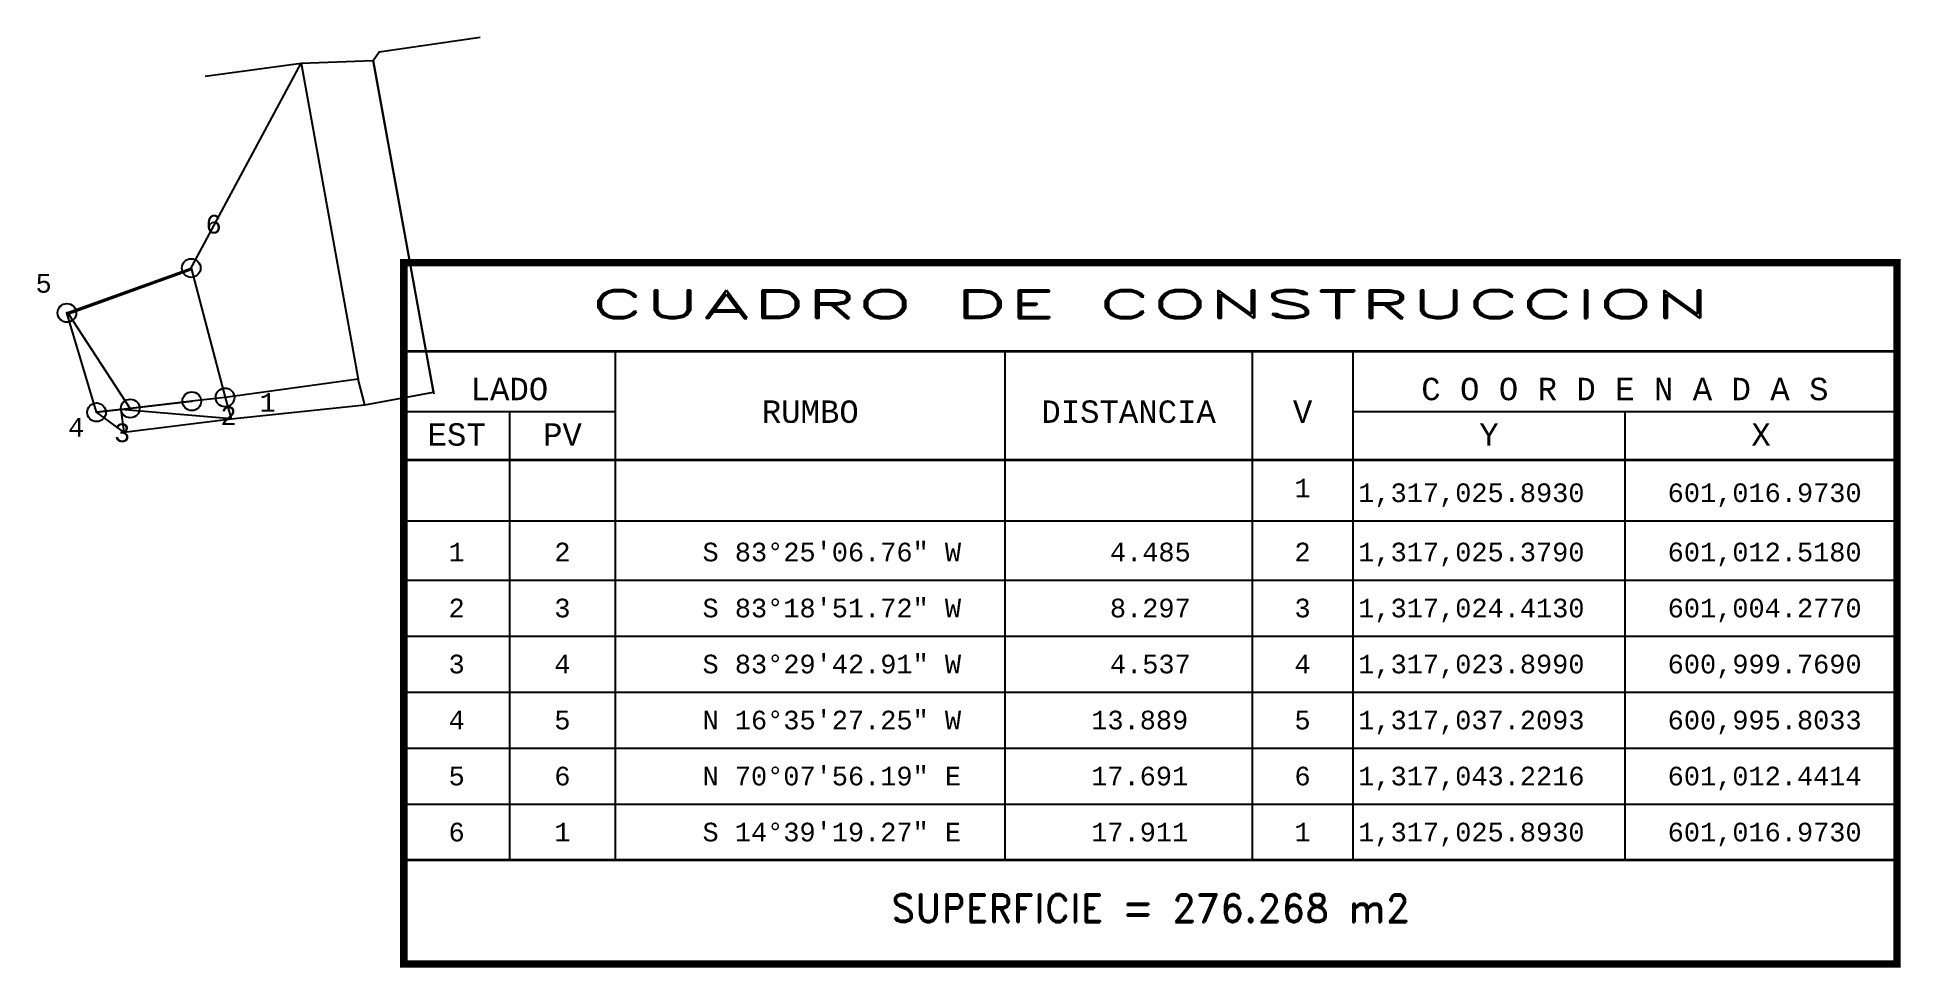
# Model space of a CAD drawing. Header units: millimetres. Extents: x 600992 to 601241, y 1316950 to 1317074.
import ezdxf
from ezdxf.enums import TextEntityAlignment as Align

# ---------------------------------------------------------------- set-up
doc = ezdxf.new("R2010")
doc.units = ezdxf.units.MM
doc.header["$PDMODE"] = 32
doc.header["$PDSIZE"] = 2.5
for name, color, linetype in [('CVL_CUADCON', 1, 'Continuous'), ('CVL_CUADCON_LIN', 8, 'Continuous'), ('CVL_CUADCON_TIT', 1, 'Continuous'), ('CVL_CUADCON_TX', 2, 'Continuous'), ('CVL_PUNTO', 2, 'Continuous'), ('CVL_PUNTO_NUM', 2, 'Continuous')]:
    doc.layers.add(name, color=color, linetype=linetype)
doc.styles.add('HUECA1', font='hueca1.shx')
doc.styles.add('MONOTXT4', font='monotxt4.shx')

msp = doc.modelspace()

# ---------------------------------------------------------------- linework, layer by layer
at = {"color": 6}
for points in [[(601003.02, 1317024.27), (601003.44, 1317021.22), (601017.78, 1317023.03), (601035.67, 1317024.89), (601044.89, 1317026.58), (601036.8, 1317071.03), (601037.62, 1317072.18), (601051.13, 1317074.12)], [(601014.33, 1317068.93), (601027.17, 1317070.64), (601034.79, 1317028.36), (601016.97, 1317025.89)]]:
    msp.add_lwpolyline(points, dxfattribs=at)
msp.add_lwpolyline([(601035.67, 1317024.89), (601034.79, 1317028.36), (601016.97, 1317025.89), (601017.78, 1317023.03), (601003.02, 1317024.27), (601003.44, 1317021.22), (600999.77, 1317023.9), (601012.52, 1317025.38), (601004.28, 1317024.41), (600996.02, 1317037.1), (601012.32, 1317042.99), (601027.17, 1317070.64), (601036.8, 1317071.03), (601044.22, 1317030.22), (601044.93, 1317026.38)])
msp.add_lwpolyline([(601016.97, 1317025.89), (601012.52, 1317025.38), (601004.28, 1317024.41), (600999.77, 1317023.9), (600995.8, 1317037.21), (601012.44, 1317043.22)], close=True)
at = {"layer": 'CVL_CUADCON', "color": 1, "linetype": 'Continuous', "const_width": 1, "flags": 128}
msp.add_lwpolyline([(601040.9, 1317043.94), (601240.83, 1317043.94), (601240.83, 1316950.02), (601040.9, 1316950.02)], close=True, dxfattribs=at)
at = {"layer": 'CVL_CUADCON', "color": 1, "linetype": 'Continuous', "const_width": 0.375, "flags": 128}
for points in [[(601040.9, 1317032.07), (601240.83, 1317032.07)], [(601040.9, 1317017.52), (601240.83, 1317017.52)], [(601040.9, 1316963.94), (601240.83, 1316963.94)]]:
    msp.add_lwpolyline(points, dxfattribs=at)
at = {"layer": 'CVL_CUADCON_LIN', "color": 8, "linetype": 'Continuous'}
for p, q in [((601069.22, 1317032.07), (601069.22, 1316963.94)), ((601121.4, 1317032.07), (601121.4, 1316963.94)), ((601154.51, 1317032.07), (601154.51, 1316963.94)), ((601167.97, 1317032.07), (601167.97, 1316963.94)), ((601040.9, 1317024), (601069.22, 1317024)), ((601055.05, 1317024), (601055.05, 1316963.94)), ((601167.97, 1317024), (601240.83, 1317024)), ((601204.4, 1317024), (601204.4, 1316963.94)), ((601040.9, 1317009.38), (601240.83, 1317009.38)), ((601040.9, 1317001.44), (601240.83, 1317001.44)), ((601040.9, 1316993.94), (601240.83, 1316993.94)), ((601040.9, 1316986.44), (601240.83, 1316986.44)), ((601040.9, 1316978.94), (601240.83, 1316978.94)), ((601040.9, 1316971.44), (601240.83, 1316971.44)), ((601040.9, 1316963.94), (601240.83, 1316963.94))]:
    msp.add_line(p, q, dxfattribs=at)
at = {"layer": 'CVL_PUNTO', "color": 2}
for p in [(601012.44, 1317043.22), (600995.8, 1317037.21), (601016.97, 1317025.89), (600999.77, 1317023.9), (601004.28, 1317024.41), (601012.52, 1317025.38)]:
    msp.add_point(p, dxfattribs=at)

# ---------------------------------------------------------------- texts
at = {"layer": 'CVL_CUADCON_TIT', "color": 1, "style": 'HUECA1', "width": 1.758658}
msp.add_text('CUADRO DE CONSTRUCCION', height=3.75, dxfattribs=at).set_placement((601065.9, 1317036.51), (601215.83, 1317036.51), align=Align.FIT)
at = {"layer": 'CVL_CUADCON_TIT', "color": 1, "style": 'MONOTXT4'}
for s, p in [('LADO', (601055.05, 1317025.52)), ('C O O R D E N A D A S', (601204.4, 1317025.52)), ('EST', (601047.98, 1317019.43)), ('PV', (601062.15, 1317019.43)), ('Y', (601186.2, 1317019.43)), ('X', (601222.63, 1317019.43))]:
    msp.add_text(s, height=3, dxfattribs=at).set_placement(p, align=Align.CENTER)
at = {"layer": 'CVL_CUADCON_TIT', "color": 1}
for s, height, style, p in [('RUMBO', 3, 'MONOTXT4', (601095.33, 1317023.99)), ('DISTANCIA', 3, 'MONOTXT4', (601137.95, 1317023.99)), ('V', 3, 'MONOTXT4', (601161.25, 1317023.99)), ('SUPERFICIE = 276.268 m2', 3.75, 'HUECA1', (601140.87, 1316957.52))]:
    msp.add_text(s, height=height, dxfattribs=dict(at, style=style)).set_placement(p, align=Align.MIDDLE)
at = {"layer": 'CVL_CUADCON_TX', "color": 2, "style": 'MONOTXT4'}
for s, p in [('1', (601161.24, 1317012.51)), ('1', (601047.98, 1317003.94)), ('2', (601062.14, 1317003.94)), ('2', (601161.24, 1317003.94)), ('2', (601047.98, 1316996.44)), ('3', (601062.14, 1316996.44)), ('3', (601161.24, 1316996.44)), ('3', (601047.98, 1316988.94)), ('4', (601062.14, 1316988.94)), ('4', (601161.24, 1316988.94)), ('4', (601047.98, 1316981.44)), ('5', (601062.14, 1316981.44)), ('5', (601161.24, 1316981.44)), ('5', (601047.98, 1316973.94)), ('6', (601062.14, 1316973.94)), ('6', (601161.24, 1316973.94)), ('6', (601047.98, 1316966.44)), ('1', (601062.14, 1316966.44)), ('1', (601161.24, 1316966.44))]:
    msp.add_text(s, height=2.5, dxfattribs=at).set_placement(p, align=Align.CENTER)
for s, p in [('1,317,025.8930', (601168.7, 1317011.88)), ('601,016.9730', (601210.13, 1317011.88)), ('S 83%%d25\'06.76" W', (601080.9, 1317003.94)), ('4.485', (601135.45, 1317003.94)), ('1,317,025.3790', (601168.7, 1317003.94)), ('601,012.5180', (601210.13, 1317003.94)), ('S 83%%d18\'51.72" W', (601080.9, 1316996.44)), ('8.297', (601135.45, 1316996.44)), ('1,317,024.4130', (601168.7, 1316996.44)), ('601,004.2770', (601210.13, 1316996.44)), ('S 83%%d29\'42.91" W', (601080.9, 1316988.94)), ('4.537', (601135.45, 1316988.94)), ('1,317,023.8990', (601168.7, 1316988.94)), ('600,999.7690', (601210.13, 1316988.94)), ('N 16%%d35\'27.25" W', (601080.9, 1316981.44)), ('13.889', (601132.95, 1316981.44)), ('1,317,037.2093', (601168.7, 1316981.44)), ('600,995.8033', (601210.13, 1316981.44)), ('N 70%%d07\'56.19" E', (601080.9, 1316973.94)), ('17.691', (601132.95, 1316973.94)), ('1,317,043.2216', (601168.7, 1316973.94)), ('601,012.4414', (601210.13, 1316973.94)), ('S 14%%d39\'19.27" E', (601080.9, 1316966.44)), ('17.911', (601132.95, 1316966.44)), ('1,317,025.8930', (601168.7, 1316966.44)), ('601,016.9730', (601210.13, 1316966.44))]:
    msp.add_text(s, height=2.5, dxfattribs=at).set_placement(p)
at = {"layer": 'CVL_PUNTO_NUM', "color": 2, "style": 'MONOTXT4'}
for s, p in [('6', (601014.36, 1317047.84)), ('5', (600991.6, 1317039.92)), ('2', (601016.36, 1317022.18)), ('1', (601021.6, 1317023.99)), ('4', (600995.96, 1317020.66)), ('3', (601002.11, 1317019.91))]:
    msp.add_text(s, height=2.5, dxfattribs=at).set_placement(p)

doc.saveas('drawing.dxf')
